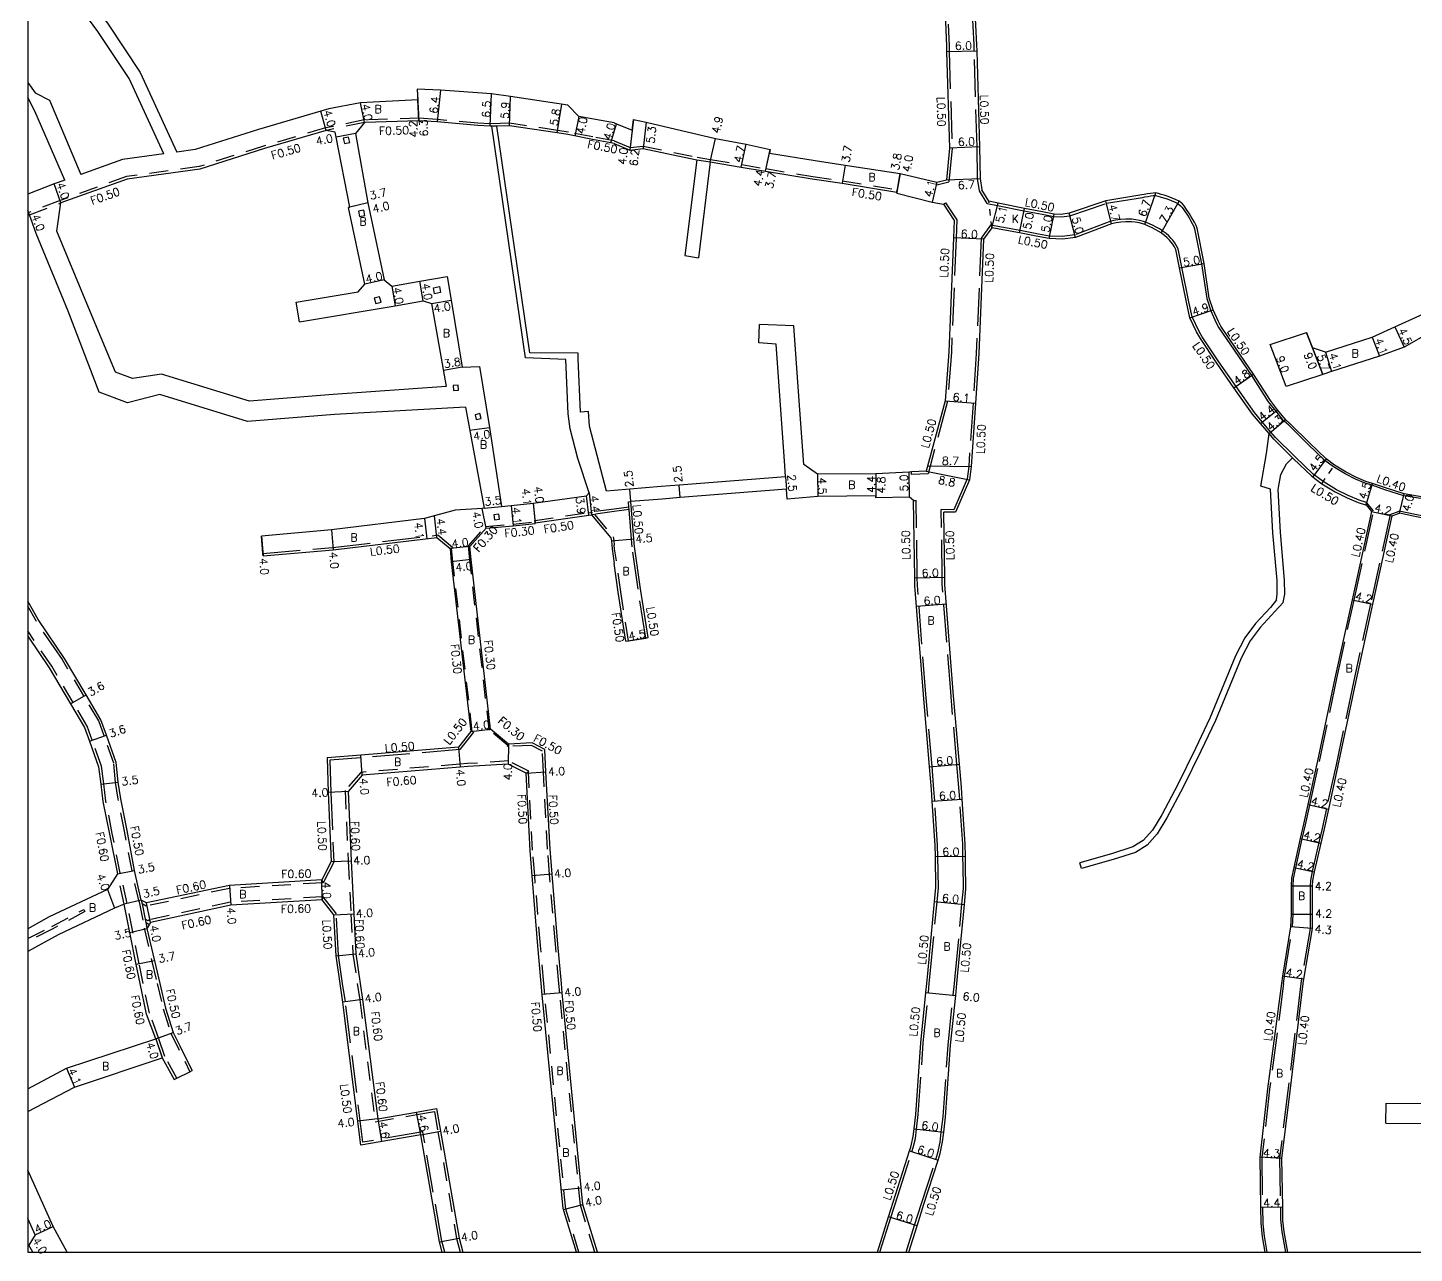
# Model space of a CAD drawing. Header units: metres. Extents: x -4000 to -3200, y -110400 to -109800.
# Drawn here: x -4000 to -3722.8, y -110400.2 to -110155.1 of the extents above; entities that cross this region are included whole.
import ezdxf

# ---------------------------------------------------------------- set-up
doc = ezdxf.new("R2010")
doc.units = ezdxf.units.M
doc.header["$LTSCALE"] = 2.5
for name, pattern in [('2232000', [2.5, 1.5, -1]), ('2233000', [4, 3, -1]), ('6301000', [1, 0.5, -0.5])]:
    doc.linetypes.add(name, pattern=pattern)
for name, color, linetype in [('2101000', 177, 'Continuous'), ('2101001', 1, 'Continuous'), ('2102000', 191, 'Continuous'), ('2102001', 191, 'Continuous'), ('2232000', 4, '2232000'), ('2233000', 62, '2233000'), ('2235000', 7, 'Continuous'), ('9201100', 215, 'Continuous'), ('9201500', 222, 'Continuous'), ('9202100', 82, 'Continuous'), ('9202200', 155, '6301000'), ('9203500', 155, 'Continuous'), ('999', 7, 'Continuous')]:
    doc.layers.add(name, color=color, linetype=linetype)
doc.styles.add('Dm_Anotation', font='txt.shx', dxfattribs={"bigfont": 'pscdm.shx'})

msp = doc.modelspace()

# ---------------------------------------------------------------- linework, layer by layer
at = {"layer": '2101000'}
for points in [[(-3830.76, -110056.69), (-3831.86, -110059.9), (-3822.45, -110091.32), (-3821.08, -110095.68), (-3820.02, -110099.35), (-3816.44, -110112.52), (-3814.67, -110118.51), (-3813.49, -110122.51), (-3813.22, -110124.92), (-3811.84, -110137.14), (-3811.01, -110144.06), (-3810.29, -110158.53), (-3810.26, -110159.73), (-3809.68, -110178.91), (-3809.57, -110185.23), (-3809.24, -110187.55)], [(-3825.79, -110101.01), (-3822.01, -110114.15), (-3820.23, -110120.16), (-3819.19, -110123.66), (-3818.98, -110125.57), (-3817.61, -110137.73), (-3816.89, -110144.47), (-3816.28, -110158.75), (-3816.26, -110159.88), (-3815.67, -110179.19), (-3816.26, -110185.54)], [(-3922.1, -110167.42), (-3922, -110169.52), (-3933.45, -110170.13), (-3939.8, -110171.33), (-3941.42, -110171.8), (-3953.84, -110175.43), (-3966.51, -110179.46), (-3970.22, -110179.97)], [(-3882.74, -110174.11), (-3889.82, -110172.84), (-3892.03, -110170.58), (-3903.45, -110168.88), (-3907.25, -110168.3), (-3917.47, -110167.59), (-3922.1, -110167.42)], [(-3907.22, -110174.79), (-3907.53, -110174.8), (-3910.02, -110174.69), (-3918.14, -110173.96), (-3921.81, -110173.71), (-3932.68, -110174.06), (-3934.43, -110176.24), (-3931.98, -110190.15), (-3928.73, -110205.53), (-3927.17, -110206.78), (-3921.59, -110205.8), (-3916.13, -110204.84), (-3915.34, -110209.63), (-3913.14, -110223), (-3909.66, -110222.89), (-3907.68, -110235.09), (-3905.28, -110250.85), (-3903.36, -110250.64), (-3898.97, -110250.18), (-3888.28, -110248.74), (-3887.76, -110248.15)], [(-3882.74, -110174.11), (-3882.3, -110174.3), (-3879.14, -110175.62), (-3878.89, -110173.44), (-3876.36, -110174.02), (-3862.48, -110177.23), (-3856.33, -110178.39), (-3851.55, -110179.48), (-3851.7, -110180.17), (-3842.54, -110181.67), (-3836.58, -110182.58), (-3825.59, -110184.24), (-3818.21, -110185.99), (-3816.26, -110185.54)], [(-3946.32, -110210.02), (-3933.94, -110207.92), (-3932.63, -110206.41), (-3935.88, -110191.05), (-3935.58, -110190.98), (-3938.36, -110177.02), (-3938.54, -110175.99), (-3940.3, -110175.64), (-3952.69, -110179.26), (-3965.62, -110183.38), (-3980.11, -110185.38), (-3993.35, -110190.12)], [(-3882.74, -110178.26), (-3883.42, -110178.14), (-3887.09, -110177.45), (-3891.99, -110176.49), (-3894.15, -110176.12), (-3903.7, -110174.72), (-3906.21, -110174.77)], [(-3882.74, -110178.26), (-3879.59, -110179.6), (-3876.96, -110179.29), (-3866.21, -110181.51)], [(-3972.81, -110180.33), (-3981.07, -110181.47), (-3989.39, -110184.45)], [(-3863.53, -110181.96), (-3857.32, -110182.99), (-3852.51, -110183.78), (-3843.13, -110185.32), (-3837.15, -110186.23), (-3826.22, -110187.99), (-3826.25, -110188.19), (-3819.16, -110189.98), (-3816.88, -110190.42)], [(-3992.59, -110185.6), (-3994.69, -110186.35), (-4000, -110188.4)], [(-3807.83, -110189.81), (-3809.24, -110187.55)], [(-3816.88, -110190.42), (-3814.74, -110193.68), (-3814.88, -110197.15), (-3815.82, -110219.94), (-3816.58, -110229.73), (-3820.35, -110243.82)], [(-3720.98, -110248.98), (-3724.75, -110248.34), (-3728.53, -110247.14), (-3731.09, -110246.25), (-3732.44, -110245.84), (-3734.32, -110245.06), (-3736.36, -110244.02), (-3738.72, -110242.59), (-3740.36, -110241.35), (-3743.74, -110238.15), (-3747.55, -110234.34), (-3748.52, -110233.5), (-3750.08, -110231.53), (-3751.54, -110229.65), (-3754.88, -110224.38), (-3758.38, -110219.32), (-3761.43, -110214.81), (-3761.94, -110213.87), (-3762.99, -110211.53), (-3763.74, -110209.17), (-3764.79, -110202.26), (-3766.2, -110195.22), (-3766.39, -110194.69), (-3766.72, -110194.02), (-3767.05, -110193.44), (-3767.37, -110192.9), (-3767.7, -110192.36), (-3768.28, -110191.47), (-3768.79, -110190.75), (-3769.13, -110190.36), (-3769.75, -110189.83), (-3770.35, -110189.53), (-3771.15, -110189.21), (-3772, -110188.88), (-3772.76, -110188.62), (-3773.4, -110188.45), (-3773.89, -110188.29), (-3774.43, -110188.16), (-3775, -110188.19), (-3775.51, -110188.24), (-3776.13, -110188.34), (-3776.74, -110188.45), (-3777.22, -110188.56), (-3784.42, -110189.75), (-3791.76, -110192.21), (-3793.36, -110192.46), (-3794.75, -110192.38), (-3797.07, -110191.94), (-3800.72, -110191.25), (-3805.99, -110190.18), (-3807.83, -110189.81)], [(-3740.54, -110219.98), (-3731.19, -110217.01), (-3726.66, -110214.94), (-3721.63, -110212.64), (-3716.74, -110210.38), (-3716.98, -110209.62), (-3715.09, -110208.99), (-3700.79, -110204.24), (-3698.26, -110203.47), (-3687.42, -110200.21), (-3679.69, -110197.82), (-3679.28, -110197.68), (-3665.25, -110193.2), (-3660.43, -110189.78)], [(-4000, -110192.69), (-3999.64, -110192.55)], [(-3807.25, -110195.13), (-3808.89, -110197.4)], [(-3751.79, -110236.29), (-3753.54, -110234.24), (-3755.1, -110232.41), (-3758.81, -110227.13), (-3762.25, -110222.22), (-3765.52, -110217.27), (-3766.29, -110215.96), (-3767.63, -110213.12), (-3768.32, -110210.02), (-3769.72, -110203.12), (-3770.45, -110199.48), (-3770.72, -110198.94), (-3771.04, -110198.43), (-3771.41, -110197.95), (-3771.71, -110197.59), (-3772.18, -110197.11), (-3772.7, -110196.68), (-3773.23, -110196.27), (-3773.38, -110196.16), (-3773.97, -110195.78), (-3774.47, -110195.5), (-3775.18, -110195.13), (-3775.91, -110194.79), (-3776.65, -110194.48), (-3777.06, -110194.35), (-3777.79, -110194.14), (-3778.54, -110194), (-3779.29, -110193.91), (-3779.44, -110193.91), (-3780.43, -110193.91), (-3781.42, -110193.98), (-3782.4, -110194.12), (-3783.31, -110194.31), (-3790.52, -110197.05), (-3793.12, -110197.39), (-3795.76, -110197.27), (-3798.01, -110196.86), (-3801.67, -110196.16), (-3807.25, -110195.13)], [(-3808.89, -110197.4), (-3809.83, -110220.28), (-3810.49, -110230.2), (-3811.35, -110242.85), (-3811.72, -110245.54)], [(-3945.65, -110213.96), (-3926.5, -110210.72), (-3920.9, -110209.74), (-3919.29, -110210.29), (-3916.31, -110226.85)], [(-3715.54, -110214.2), (-3719.97, -110216.27), (-3724.75, -110219.01), (-3729.7, -110220.83), (-3739.3, -110223.89), (-3741.06, -110224.44), (-3748.37, -110226.85)], [(-3751.59, -110218.44), (-3744.3, -110216.05)], [(-3743.11, -110219.13), (-3744.3, -110216.05)], [(-3740.54, -110219.98), (-3743.11, -110219.13)], [(-3912.5, -110231.03), (-3908.76, -110251.22), (-3909.12, -110251.26), (-3914.52, -110251.61), (-3920.65, -110253.26), (-3939.29, -110255.56), (-3953.28, -110256.78)], [(-3747.14, -110241.12), (-3746.88, -110241.37), (-3743.27, -110244.79), (-3741.25, -110246.32), (-3738.55, -110247.96), (-3736.2, -110249.15), (-3733.96, -110250.08), (-3732.49, -110250.52), (-3732.41, -110250.55), (-3731.34, -110251.87)], [(-3848.48, -110244.92), (-3869.74, -110246.6), (-3873.36, -110246.89), (-3879.6, -110247.39), (-3882.74, -110247.64)], [(-3820.35, -110243.82), (-3823.32, -110243.97), (-3823.74, -110244), (-3830.39, -110244.33), (-3842.06, -110244.39)], [(-3811.72, -110245.54), (-3814.52, -110252.03), (-3816.83, -110251.99)], [(-3882.74, -110247.64), (-3884.26, -110247.81)], [(-3848.28, -110247.41), (-3869.55, -110249.09), (-3873.16, -110249.38), (-3879.4, -110249.88)], [(-3842.05, -110248.89), (-3848.12, -110249.42), (-3848.28, -110247.41)], [(-3823.72, -110249), (-3830.42, -110249.13), (-3830.41, -110248.73), (-3842.05, -110248.89)], [(-3875.93, -110277.1), (-3877.47, -110267.34), (-3878.68, -110258.87), (-3878.8, -110257.36), (-3879.4, -110249.88)], [(-3822.87, -110249.69), (-3823.72, -110249)], [(-3822.62, -110266.77), (-3822.65, -110265.12), (-3822.87, -110249.69)], [(-3907.44, -110295.43), (-3911.33, -110261.48), (-3911.58, -110258.85), (-3908.33, -110255.18), (-3902.95, -110254.72), (-3898.56, -110254.25), (-3898.57, -110254.15), (-3887.84, -110252.61), (-3887.26, -110252.52), (-3883.43, -110257.14), (-3883.28, -110257.73), (-3883.15, -110259.37), (-3882.74, -110262.24)], [(-3816.63, -110266.49), (-3816.65, -110265.03), (-3816.83, -110251.99)], [(-3731.34, -110251.87), (-3735.2, -110269.52), (-3738.63, -110285.19), (-3742.12, -110301.77), (-3744.04, -110310.5), (-3744.91, -110314.43), (-3745.55, -110317.26), (-3746.85, -110323.05), (-3747.34, -110325.22), (-3747.35, -110326.75), (-3747.39, -110332.39), (-3747.5, -110334.93), (-3749.09, -110344.83), (-3749.28, -110346.27)], [(-3727.23, -110252.77), (-3731.1, -110270.42), (-3734.52, -110286.07), (-3738.02, -110302.66), (-3739.94, -110311.4), (-3740.81, -110315.35), (-3741.45, -110318.19), (-3742.76, -110323.98), (-3743.14, -110325.71), (-3743.15, -110326.78), (-3743.19, -110332.42), (-3743.21, -110335.3), (-3744.93, -110345.43), (-3745.03, -110346.27)], [(-3727.23, -110252.77), (-3725.73, -110252.22)], [(-3666.91, -110290.79), (-3667.64, -110288.08), (-3668.73, -110287.4), (-3678.9, -110281.3), (-3685.23, -110277.27), (-3690.46, -110273.87), (-3692.61, -110272.08), (-3694.37, -110270.19), (-3695.57, -110268.66), (-3700.91, -110261.17), (-3702.2, -110259.86), (-3703.22, -110258.95), (-3705.36, -110257.31), (-3707.47, -110256.31), (-3709.02, -110255.77), (-3712.04, -110255.04), (-3716.94, -110253.99), (-3722.65, -110252.88), (-3725.73, -110252.22)], [(-3952.93, -110260.77), (-3938.94, -110259.55), (-3918.17, -110257.1), (-3915.56, -110259.28), (-3915.31, -110261.92), (-3911.41, -110295.89)], [(-3880.38, -110277.8), (-3881.92, -110268), (-3882.74, -110262.24)], [(-3820.24, -110346.26), (-3820.04, -110344.29), (-3818.67, -110329.88), (-3818.41, -110327.1), (-3818.52, -110320.91), (-3818.56, -110318.67), (-3819.14, -110309.8), (-3819.29, -110307.48), (-3819.69, -110302.92), (-3820.92, -110288.46), (-3822.62, -110266.77)], [(-3814.21, -110346.26), (-3814.07, -110344.88), (-3812.7, -110330.45), (-3812.4, -110327.33), (-3812.41, -110326.81), (-3812.48, -110322.98), (-3812.52, -110320.8), (-3812.57, -110318.42), (-3813.16, -110309.41), (-3813.31, -110307.03), (-3813.71, -110302.4), (-3814.95, -110287.91), (-3816.63, -110266.49)], [(-3997.9, -110273.49), (-4000, -110269.8)], [(-3941.18, -110325.55), (-3959.67, -110326.65), (-3976.23, -110330.17), (-3977.3, -110329.63), (-3978.64, -110323.66), (-3980.14, -110315.7), (-3981.39, -110309.32), (-3981.92, -110305.99), (-3982.32, -110302.08), (-3984.27, -110296.58), (-3985.36, -110293.52), (-3988.33, -110288.52), (-3992.62, -110281.29), (-3994.31, -110278.81), (-3997.9, -110273.49)], [(-4000, -110276.79), (-3995.69, -110283.16), (-3991.43, -110290.35), (-3988.64, -110295.06), (-3987.67, -110297.79), (-3985.84, -110302.92), (-3985.39, -110306.43), (-3984.95, -110309.89), (-3983.68, -110316.4), (-3982.08, -110324.32), (-3984.04, -110327.48), (-3995.73, -110332.97), (-4000, -110335.32)], [(-3911.41, -110295.89), (-3913.89, -110299.03), (-3933.41, -110300.64), (-3940.1, -110301.12), (-3939.91, -110308.07), (-3939.33, -110321.89), (-3941.18, -110325.55)], [(-3893.3, -110346.26), (-3894, -110338.4), (-3895.14, -110324.41), (-3895.56, -110319.38), (-3896.38, -110303.96), (-3896.62, -110299.51), (-3899.14, -110298.16), (-3903.9, -110298.38), (-3907.44, -110295.43)], [(-3897.32, -110346.26), (-3897.99, -110338.72), (-3899.13, -110324.74), (-3899.55, -110319.66), (-3900.37, -110304.19), (-3903.94, -110302.38), (-3911.99, -110302.9), (-3913.56, -110303.02), (-3933.12, -110304.63), (-3935.91, -110307.9), (-3935.33, -110321.72), (-3934.78, -110332.33), (-3934.37, -110340.35), (-3933.5, -110346.26)], [(-3977.52, -110346.26), (-3978.3, -110342.47), (-3979.57, -110336.06), (-3980.71, -110330.42), (-3982.62, -110331.22), (-3993.91, -110336.53), (-4000, -110339.88)], [(-3941.1, -110329.54), (-3959.39, -110330.64), (-3975.42, -110334.09), (-3975.69, -110334.52), (-3976.16, -110335.28), (-3974.67, -110341.75), (-3973.6, -110346.26)], [(-3937.54, -110346.26), (-3938.35, -110340.74), (-3938.78, -110332.55), (-3941.1, -110329.54)], [(-4000, -110367.34), (-3992.26, -110363.23), (-3974.41, -110357.36), (-3976.26, -110352.39), (-3977.52, -110346.26)], [(-3973.6, -110346.26), (-3972.42, -110351.23), (-3970.94, -110356.06), (-3969.6, -110358.74), (-3967.56, -110362.82), (-3967.12, -110363.7)], [(-3933.4, -110378.6), (-3936.37, -110354.9), (-3936.65, -110352.69), (-3936.98, -110350.03), (-3937.54, -110346.26)], [(-3933.5, -110346.26), (-3933.03, -110349.45), (-3930.03, -110373.35)], [(-3892.93, -110391.28), (-3897.11, -110348.55), (-3897.32, -110346.26)], [(-3888.99, -110390.52), (-3893.13, -110348.16), (-3893.3, -110346.26)], [(-3830.12, -110400), (-3827.9, -110392.95), (-3826.52, -110388.58), (-3823.68, -110379.78), (-3823.43, -110379), (-3822.97, -110376.86), (-3822.79, -110375.35), (-3822.45, -110372.46), (-3821.44, -110358.13), (-3820.42, -110348.06), (-3820.24, -110346.26)], [(-3823.84, -110400), (-3822.18, -110394.75), (-3820.8, -110390.41), (-3817.97, -110381.62), (-3817.54, -110380.29), (-3817.06, -110377.96), (-3816.83, -110376.05), (-3816.48, -110373.02), (-3815.46, -110358.64), (-3814.45, -110348.67), (-3814.21, -110346.26)], [(-3749.28, -110346.27), (-3752.11, -110367.38), (-3753.61, -110381.03), (-3753.54, -110391.11), (-3753.47, -110394.13), (-3753.17, -110396.97), (-3752.65, -110400)], [(-3745.03, -110346.27), (-3747.62, -110367.79), (-3749.31, -110381.26), (-3749.14, -110391.03), (-3749.09, -110393.7), (-3748.84, -110395.96), (-3748.1, -110400)], [(-4000, -110371.89), (-3990.66, -110367), (-3973.14, -110361.15), (-3970.7, -110365.48)], [(-3930.03, -110373.35), (-3922.28, -110372.02), (-3918.3, -110371.29), (-3917.47, -110375.85), (-3913.76, -110397.2), (-3912.99, -110400)], [(-3917.13, -110400), (-3917.7, -110397.93), (-3921.42, -110376.53), (-3933.4, -110378.6)], [(-3992.13, -110400), (-3994.9, -110394.9), (-4000, -110383.59)], [(-3890.28, -110400), (-3892.93, -110391.28)], [(-3886.1, -110400), (-3888.99, -110390.52)], [(-3998.54, -110396.55), (-4000, -110393.31)], [(-3998.54, -110396.55), (-3999.77, -110398.61), (-4000, -110398.75)]]:
    msp.add_lwpolyline(points, dxfattribs=at)
at = {"layer": '2101001'}
for points in [[(-3945.65, -110213.96), (-3946.32, -110210.02)], [(-3748.37, -110226.85), (-3751.59, -110218.44)], [(-3952.93, -110260.77), (-3952.98, -110260.27), (-3953.28, -110256.78)], [(-3880.38, -110277.8), (-3879.89, -110277.72), (-3876.43, -110277.18), (-3875.93, -110277.1)], [(-3970.7, -110365.48), (-3970.16, -110365.22), (-3967.57, -110363.92), (-3967.12, -110363.7)]]:
    msp.add_lwpolyline(points, dxfattribs=at)
at = {"layer": '2102000'}
for points in [[(-3990.04, -110146.11), (-3983.93, -110154.41), (-3977.5, -110164.05), (-3970.22, -110179.97)], [(-3972.81, -110180.33), (-3979.69, -110165.27), (-3985.97, -110155.84), (-3992.14, -110147.47)], [(-4000, -110166.03), (-3998.49, -110168.16), (-3995.67, -110169.57), (-3989.39, -110184.45)], [(-3992.59, -110185.6), (-3998.56, -110171.82), (-4000, -110169.07)], [(-3887.76, -110248.15), (-3889.98, -110241.26), (-3891.53, -110235.33), (-3891.96, -110232.31), (-3892.39, -110221.44), (-3900.47, -110221.11), (-3907.22, -110174.79)], [(-3884.26, -110247.81), (-3886.11, -110240.7), (-3887.66, -110234.77), (-3887.88, -110231.88), (-3889.49, -110232.03), (-3889.92, -110221.36), (-3889.92, -110220.18), (-3899.6, -110220.15), (-3906.21, -110174.77)], [(-3866.21, -110181.51), (-3868.58, -110200.68)], [(-3863.53, -110181.96), (-3865.89, -110201.11)], [(-3916.31, -110226.85), (-3938.93, -110228.49), (-3955.65, -110229.81), (-3973.27, -110224.39), (-3979.04, -110225.27), (-3982.45, -110223.99), (-3988.18, -110210.28), (-3994.19, -110195.77), (-3993.35, -110190.12)], [(-3912.5, -110231.03), (-3938.68, -110232.48), (-3956.09, -110233.86), (-3973.57, -110228.48), (-3980.07, -110230.11), (-3985.69, -110228.03), (-3991.89, -110211.77), (-3998.3, -110196.28), (-3999.64, -110192.55)], [(-3846.82, -110214.73), (-3853.7, -110214.46)], [(-3844.84, -110242.48), (-3845.82, -110228.81), (-3846.82, -110214.73)], [(-3850.38, -110218.43), (-3853.81, -110218.11)], [(-3848.48, -110244.92), (-3848.64, -110242.75), (-3850.38, -110218.43)], [(-3750.34, -110269.56), (-3750.16, -110268.31), (-3750.19, -110265.7), (-3751.03, -110256.15), (-3751.51, -110247.39), (-3753.41, -110246.82), (-3752.3, -110240.26), (-3751.79, -110236.29)], [(-3842.06, -110244.39), (-3844.84, -110242.48)], [(-3748.98, -110270.1), (-3748.66, -110268.41), (-3748.69, -110265.62), (-3749.54, -110256.04), (-3750, -110247.49), (-3749.42, -110244.45), (-3748.33, -110242.34), (-3747.14, -110241.12)], [(-3750.34, -110269.56), (-3751.54, -110271.09), (-3754.49, -110274.29), (-3756.62, -110277.11), (-3758.48, -110280.74), (-3760.84, -110286.43), (-3763.61, -110293.2), (-3766.5, -110299.26), (-3770.07, -110306.48), (-3773.27, -110312.57), (-3775.11, -110315.61), (-3776.96, -110317.68), (-3779.01, -110318.96), (-3783.29, -110320.34), (-3789.64, -110322.14)], [(-3748.98, -110270.1), (-3750.63, -110271.87), (-3753.57, -110275.06), (-3755.6, -110277.75), (-3757.39, -110281.24), (-3759.73, -110286.88), (-3762.51, -110293.68), (-3765.42, -110299.79), (-3769, -110307.03), (-3772.22, -110313.15), (-3774.14, -110316.32), (-3776.18, -110318.6), (-3778.5, -110320.06), (-3782.96, -110321.49), (-3789.32, -110323.3)], [(-3728.41, -110370.21), (-3709.7, -110370.37), (-3697.94, -110369.54), (-3687.16, -110367.99), (-3672.43, -110365.5), (-3670.59, -110362.81)], [(-3728.45, -110374.21), (-3709.58, -110374.37), (-3697.52, -110373.52), (-3686.6, -110371.95), (-3671.72, -110369.62), (-3669.78, -110370.63)]]:
    msp.add_lwpolyline(points, dxfattribs=at)
at = {"layer": '2102001'}
for points in [[(-3868.58, -110200.68), (-3865.89, -110201.11)], [(-3853.81, -110218.11), (-3853.7, -110214.46)], [(-3789.32, -110323.3), (-3789.64, -110322.14)], [(-3728.45, -110374.21), (-3728.41, -110370.21)]]:
    msp.add_lwpolyline(points, dxfattribs=at)
at = {"layer": '2232000'}
for points in [[(-3882.74, -110177.75), (-3886.99, -110176.96), (-3891.9, -110176), (-3894.08, -110175.63), (-3903.67, -110174.22), (-3907.52, -110174.3), (-3909.99, -110174.19), (-3918.11, -110173.46), (-3921.8, -110173.21), (-3932.74, -110173.56), (-3940.44, -110175.16)], [(-3940.44, -110175.16), (-3952.83, -110178.78), (-3965.73, -110182.89), (-3980.23, -110184.89), (-3993.52, -110189.65)], [(-3932.68, -110174.06), (-3940.3, -110175.64)], [(-3906.21, -110174.77), (-3907.22, -110174.79)], [(-3882.74, -110177.75), (-3879.55, -110179.09), (-3876.94, -110178.78), (-3866.12, -110181.01), (-3863.45, -110181.47), (-3857.24, -110182.49), (-3852.43, -110183.29), (-3843.05, -110184.83), (-3837.08, -110185.74), (-3826.13, -110187.5)], [(-3866.21, -110181.51), (-3863.53, -110181.96)], [(-3826.22, -110187.99), (-3826.13, -110187.5)], [(-3993.52, -110189.65), (-3999.83, -110192.09)], [(-3999.64, -110192.55), (-3993.35, -110190.12)], [(-4000, -110192.16), (-3999.83, -110192.09)], [(-3879.77, -110251.49), (-3882.74, -110251.89), (-3886.68, -110252.44), (-3887.26, -110252.52)], [(-3879.81, -110250.99), (-3882.74, -110251.39), (-3887.05, -110251.98)], [(-3907.74, -110295.47), (-3911.63, -110261.52), (-3911.89, -110258.74), (-3908.47, -110254.89), (-3902.97, -110254.42), (-3898.59, -110253.96)], [(-3898.63, -110253.66), (-3887.91, -110252.12), (-3887.05, -110251.98)], [(-3898.57, -110254.15), (-3898.63, -110253.66)], [(-3886.68, -110252.44), (-3882.95, -110256.94), (-3882.79, -110257.64), (-3882.74, -110258.63)], [(-3915.26, -110259.25), (-3915.56, -110259.28)], [(-3911.12, -110295.85), (-3915.01, -110261.88), (-3915.26, -110259.25)], [(-3879.89, -110277.72), (-3881.42, -110267.93), (-3882.65, -110259.31), (-3882.74, -110258.63)], [(-3998.32, -110273.75), (-4000, -110270.81)], [(-3977.73, -110329.96), (-3979.13, -110323.76), (-3980.64, -110315.8), (-3981.89, -110309.4), (-3982.42, -110306.05), (-3982.81, -110302.19), (-3984.74, -110296.75), (-3985.81, -110293.74), (-3988.76, -110288.77), (-3993.05, -110281.54), (-3993.08, -110281.5), (-3994.73, -110279.09), (-3998.32, -110273.75)], [(-3976.91, -110346.26), (-3977.71, -110342.35), (-3978.98, -110335.95), (-3980.12, -110330.28), (-3981.49, -110324.21), (-3983.09, -110316.28), (-3984.36, -110309.8), (-3984.8, -110306.35), (-3985.25, -110302.78), (-3987.1, -110297.59), (-3988.09, -110294.81), (-3990.91, -110290.05), (-3995.18, -110282.84), (-4000, -110275.72)], [(-3880.38, -110277.8), (-3879.89, -110277.72)], [(-3911.12, -110295.85), (-3911.41, -110295.89)], [(-3904.01, -110298.68), (-3907.72, -110295.59), (-3907.74, -110295.47)], [(-3904.08, -110298.88), (-3904.01, -110298.68), (-3903.9, -110298.38)], [(-3893.8, -110346.26), (-3894.5, -110338.44), (-3895.64, -110324.45), (-3896.05, -110319.41), (-3896.88, -110303.99), (-3897.1, -110299.82), (-3899.24, -110298.67), (-3904.08, -110298.88)], [(-3899.79, -110303.81), (-3903.81, -110301.77), (-3912.04, -110302.31), (-3913.61, -110302.42), (-3933.41, -110304.05), (-3936.52, -110307.69), (-3935.93, -110321.75), (-3935.38, -110332.36), (-3934.97, -110340.41), (-3934.1, -110346.26)], [(-3900.37, -110304.19), (-3899.89, -110303.87), (-3899.79, -110303.81)], [(-3896.81, -110346.26), (-3897.49, -110338.68), (-3898.63, -110324.7), (-3899.05, -110319.63), (-3899.89, -110303.87)], [(-3980.71, -110330.42), (-3982.08, -110324.32)], [(-3941.16, -110326.15), (-3959.63, -110327.25), (-3976.31, -110330.8), (-3977.15, -110330.38)], [(-3941.18, -110325.55), (-3940.92, -110326.14)], [(-3940.92, -110326.14), (-3941.16, -110326.15)], [(-3941.11, -110328.95), (-3959.47, -110330.04), (-3975.8, -110333.56), (-3975.94, -110333.78)], [(-3941.1, -110329.54), (-3940.94, -110328.94), (-3941.11, -110328.95)], [(-4000, -110337.31), (-3995.21, -110334.89), (-3988.79, -110331.46), (-3988.56, -110331.9), (-3994.98, -110335.33), (-4000, -110337.87)], [(-3977.73, -110329.96), (-3976.69, -110335.2)], [(-3977.3, -110329.63), (-3977.15, -110330.38), (-3976.53, -110333.43), (-3976.4, -110334.09), (-3976.33, -110334.42), (-3976.16, -110335.28)], [(-3975.94, -110333.78), (-3976.53, -110333.43)], [(-3975.69, -110334.52), (-3976.4, -110334.09)], [(-3976.69, -110335.2), (-3975.16, -110341.86), (-3974.11, -110346.26)], [(-3973.84, -110357.15), (-3975.68, -110352.22), (-3976.91, -110346.26)], [(-3974.11, -110346.26), (-3972.9, -110351.36), (-3971.41, -110356.25), (-3967.57, -110363.92), (-3967.12, -110363.7)], [(-3934.1, -110346.26), (-3933.62, -110349.53), (-3930.56, -110373.95)], [(-3892.42, -110391.4), (-3896.62, -110348.5), (-3896.81, -110346.26)], [(-3889.48, -110390.64), (-3893.63, -110348.21), (-3893.8, -110346.26)], [(-3974.41, -110357.36), (-3973.14, -110361.15)], [(-3970.7, -110365.48), (-3970.16, -110365.22), (-3972.59, -110360.91), (-3973.84, -110357.15)], [(-3930.56, -110373.95), (-3922.19, -110372.51), (-3918.7, -110371.87), (-3917.97, -110375.93), (-3914.25, -110397.31), (-3913.51, -110400)], [(-3889.78, -110400), (-3892.42, -110391.4)], [(-3886.62, -110400), (-3889.48, -110390.64)]]:
    msp.add_lwpolyline(points, dxfattribs=at)
at = {"layer": '2233000'}
for points in [[(-3809.72, -110187.73), (-3810.07, -110185.27), (-3810.18, -110178.94), (-3810.76, -110159.74), (-3810.79, -110158.55), (-3811.51, -110144.1), (-3812.34, -110137.2), (-3813.71, -110124.98), (-3813.98, -110122.61), (-3815.15, -110118.66), (-3816.92, -110112.66), (-3820.5, -110099.49), (-3821.56, -110095.83), (-3822.92, -110091.47), (-3832.35, -110060.04), (-3831.86, -110059.9)], [(-3837.65, -110061.51), (-3837.16, -110061.38), (-3827.69, -110092.97), (-3826.35, -110097.27), (-3825.31, -110100.87), (-3821.53, -110114.01), (-3819.75, -110120.02), (-3818.7, -110123.57), (-3818.48, -110125.51), (-3817.11, -110137.68), (-3816.39, -110144.43), (-3815.79, -110158.74), (-3815.76, -110159.86), (-3815.17, -110179.2), (-3815.8, -110185.94)], [(-3818.32, -110186.48), (-3818.21, -110186.51), (-3815.8, -110185.94)], [(-3818.32, -110186.48), (-3818.21, -110185.99)], [(-3808.14, -110190.26), (-3809.72, -110187.73)], [(-3816.46, -110190.15), (-3814.23, -110193.54), (-3814.38, -110197.17), (-3815.32, -110219.97), (-3816.08, -110229.82), (-3819.96, -110244.31)], [(-3816.88, -110190.42), (-3816.46, -110190.15)], [(-3808.14, -110190.26), (-3806.09, -110190.67), (-3800.82, -110191.74), (-3797.17, -110192.43), (-3794.81, -110192.88), (-3793.34, -110192.96), (-3791.66, -110192.7), (-3784.3, -110190.23), (-3777.1, -110189.04), (-3776.64, -110188.94), (-3776.05, -110188.84), (-3775.45, -110188.74), (-3774.96, -110188.69), (-3774.48, -110188.67), (-3774.02, -110188.77), (-3773.55, -110188.93), (-3772.9, -110189.1), (-3772.17, -110189.35), (-3771.34, -110189.68), (-3770.56, -110189.99), (-3770.03, -110190.25), (-3769.49, -110190.71), (-3769.19, -110191.06), (-3768.69, -110191.75), (-3768.13, -110192.63), (-3767.8, -110193.16), (-3767.48, -110193.69), (-3767.16, -110194.25), (-3766.85, -110194.88), (-3766.68, -110195.36), (-3765.28, -110202.34), (-3764.23, -110209.28), (-3763.46, -110211.71), (-3762.36, -110214.15), (-3761.81, -110215.13), (-3758.79, -110219.6), (-3755.29, -110224.65), (-3751.95, -110229.94), (-3750.47, -110231.83), (-3748.9, -110233.83), (-3748.83, -110233.76), (-3748.52, -110233.5)], [(-3807.47, -110194.58), (-3809.38, -110197.22)], [(-3746.78, -110240.76), (-3750.49, -110237.05), (-3751.41, -110235.97), (-3753.16, -110233.92), (-3754.71, -110232.1), (-3758.4, -110226.85), (-3761.84, -110221.94), (-3765.15, -110216.93), (-3765.78, -110215.85), (-3767.15, -110212.96), (-3767.83, -110209.92), (-3769.23, -110203.02), (-3769.98, -110199.32), (-3770.28, -110198.7), (-3770.63, -110198.15), (-3771.02, -110197.63), (-3771.34, -110197.25), (-3771.84, -110196.74), (-3772.38, -110196.29), (-3772.94, -110195.87), (-3773.1, -110195.75), (-3773.71, -110195.35), (-3774.23, -110195.06), (-3774.96, -110194.69), (-3775.71, -110194.33), (-3776.48, -110194.02), (-3776.92, -110193.87), (-3777.68, -110193.66), (-3778.46, -110193.5), (-3779.25, -110193.42), (-3779.43, -110193.41), (-3780.45, -110193.41), (-3781.47, -110193.48), (-3782.49, -110193.63), (-3783.45, -110193.83), (-3790.64, -110196.56), (-3793.14, -110196.89), (-3795.71, -110196.78), (-3797.92, -110196.37), (-3801.58, -110195.67), (-3807.47, -110194.58)], [(-3809.38, -110197.22), (-3810.33, -110220.25), (-3810.99, -110230.18), (-3811.85, -110242.84), (-3812.18, -110245.35)], [(-3721.05, -110249.37), (-3724.84, -110248.73), (-3728.66, -110247.52), (-3731.21, -110246.63), (-3732.57, -110246.21), (-3734.49, -110245.42), (-3736.56, -110244.37), (-3738.94, -110242.92), (-3740.62, -110241.66), (-3744.02, -110238.43), (-3747.82, -110234.63), (-3748.81, -110233.78), (-3748.83, -110233.76)], [(-3747.85, -110240.41), (-3750.86, -110237.39), (-3751.79, -110236.29)], [(-3747.14, -110241.12), (-3747.85, -110240.41)], [(-3732.41, -110250.55), (-3732.29, -110250.07), (-3732.34, -110250.05), (-3733.79, -110249.6), (-3735.99, -110248.7), (-3738.31, -110247.52), (-3740.97, -110245.9), (-3742.95, -110244.41), (-3746.53, -110241.01), (-3746.78, -110240.76)], [(-3823.3, -110244.47), (-3823.32, -110243.97)], [(-3819.96, -110244.31), (-3823.3, -110244.47)], [(-3812.18, -110245.35), (-3814.84, -110251.53), (-3817.34, -110251.48)], [(-3879.9, -110249.92), (-3879.4, -110249.88)], [(-3876.43, -110277.18), (-3877.96, -110267.41), (-3879.17, -110258.92), (-3879.29, -110257.4), (-3879.77, -110251.49), (-3879.81, -110250.99), (-3879.9, -110249.92)], [(-3822.87, -110249.69), (-3822.37, -110249.68)], [(-3822.12, -110266.58), (-3822.15, -110265.11), (-3822.37, -110249.68)], [(-3817.13, -110266.5), (-3817.15, -110265.04), (-3817.34, -110251.48)], [(-3748.88, -110346.27), (-3748.69, -110344.89), (-3747.1, -110334.98), (-3746.99, -110332.4), (-3746.95, -110326.75), (-3746.94, -110325.27), (-3746.46, -110323.14), (-3745.16, -110317.35), (-3744.52, -110314.52), (-3743.65, -110310.58), (-3741.73, -110301.86), (-3738.24, -110285.27), (-3734.81, -110269.6), (-3730.9, -110251.77), (-3732.29, -110250.07)], [(-3727.58, -110252.47), (-3731.49, -110270.33), (-3734.91, -110285.98), (-3738.41, -110302.57), (-3740.33, -110311.31), (-3741.2, -110315.26), (-3741.84, -110318.1), (-3743.15, -110323.89), (-3743.54, -110325.66), (-3743.55, -110326.78), (-3743.59, -110332.42), (-3743.61, -110335.26), (-3745.33, -110345.37), (-3745.44, -110346.27)], [(-3727.58, -110252.47), (-3725.76, -110251.8)], [(-3668.53, -110287.06), (-3678.69, -110280.96), (-3685.01, -110276.94), (-3690.22, -110273.55), (-3692.34, -110271.78), (-3693.89, -110270.16), (-3695.25, -110268.42), (-3700.6, -110260.92), (-3701.91, -110259.58), (-3702.9, -110258.69), (-3705.15, -110256.96), (-3707.32, -110255.94), (-3708.91, -110255.38), (-3711.96, -110254.64), (-3716.86, -110253.6), (-3722.57, -110252.49), (-3725.76, -110251.8)], [(-3952.93, -110260.77), (-3952.98, -110260.27), (-3938.99, -110259.05), (-3918.26, -110256.61), (-3918.03, -110256.56), (-3915.08, -110259.02), (-3915.26, -110259.25)], [(-3819.73, -110346.26), (-3819.54, -110344.34), (-3818.17, -110329.93), (-3817.91, -110327.12), (-3818.02, -110320.9), (-3818.06, -110318.65), (-3818.64, -110309.77), (-3818.8, -110307.45), (-3819.19, -110302.87), (-3820.43, -110288.41), (-3822.12, -110266.58)], [(-3814.71, -110346.26), (-3814.56, -110344.83), (-3813.2, -110330.4), (-3812.9, -110327.31), (-3812.91, -110326.82), (-3812.98, -110322.98), (-3813.02, -110320.81), (-3813.06, -110318.44), (-3813.65, -110309.44), (-3813.81, -110307.07), (-3814.21, -110302.45), (-3815.45, -110287.96), (-3817.13, -110266.5)], [(-3876.43, -110277.18), (-3875.93, -110277.1)], [(-3910.89, -110296.04), (-3911.12, -110295.85)], [(-3910.89, -110296.04), (-3913.63, -110299.51), (-3933.37, -110301.14), (-3939.58, -110301.58), (-3939.41, -110308.05), (-3938.82, -110322), (-3940.92, -110326.14)], [(-3937.03, -110346.26), (-3937.86, -110340.69), (-3938.29, -110332.37), (-3940.94, -110328.94)], [(-3932.97, -110378.02), (-3936.49, -110349.97), (-3937.03, -110346.26)], [(-3829.59, -110400), (-3827.43, -110393.1), (-3826.04, -110388.73), (-3823.2, -110379.93), (-3822.94, -110379.12), (-3822.52, -110377.3), (-3822.3, -110375.4), (-3821.96, -110372.51), (-3820.94, -110358.17), (-3819.92, -110348.11), (-3819.73, -110346.26)], [(-3824.37, -110400), (-3822.66, -110394.6), (-3821.28, -110390.26), (-3818.44, -110381.47), (-3818.02, -110380.14), (-3817.57, -110378.03), (-3817.33, -110375.99), (-3816.98, -110372.97), (-3815.96, -110358.6), (-3814.95, -110348.62), (-3814.71, -110346.26)], [(-3748.88, -110346.27), (-3751.71, -110367.43), (-3753.21, -110381.05), (-3753.14, -110391.1), (-3753.07, -110394.33), (-3752.79, -110396.82), (-3752.25, -110400)], [(-3745.44, -110346.27), (-3748.02, -110367.74), (-3749.71, -110381.23), (-3749.54, -110391.04), (-3749.5, -110393.52), (-3749.25, -110395.97), (-3748.51, -110400)], [(-3916.61, -110400), (-3917.2, -110397.84), (-3920.92, -110376.45), (-3921, -110375.95), (-3932.97, -110378.02)]]:
    msp.add_lwpolyline(points, dxfattribs=at)
at = {"layer": '2235000'}
for points in [[(-3936.68, -110178.27), (-3935.61, -110178.05), (-3935.83, -110176.98), (-3936.9, -110177.2)], [(-3933.66, -110192.87), (-3932.58, -110192.65), (-3932.8, -110191.57), (-3933.88, -110191.79)], [(-3918.87, -110207.12), (-3917.7, -110206.89), (-3917.47, -110208.07), (-3918.65, -110208.3)], [(-3930.4, -110210.28), (-3929.34, -110209.97), (-3929.65, -110208.91), (-3930.7, -110209.22)], [(-3914.87, -110227.64), (-3913.87, -110227.58), (-3913.93, -110226.58), (-3914.92, -110226.64)], [(-3910.34, -110233.49), (-3909.36, -110233.27), (-3909.58, -110232.3), (-3910.55, -110232.51)], [(-3906.66, -110253.56), (-3905.67, -110253.41), (-3905.83, -110252.42), (-3906.82, -110252.57)]]:
    msp.add_lwpolyline(points, close=True, dxfattribs=at)
at = {"layer": '9201100'}
for points in [[(-3816.26, -110159.88), (-3810.26, -110159.73)], [(-3922.1, -110167.42), (-3921.81, -110173.71)], [(-3917.47, -110167.59), (-3918.14, -110173.96)], [(-3907.53, -110174.8), (-3907.25, -110168.3)], [(-3932.68, -110174.06), (-3933.45, -110170.13)], [(-3921.81, -110173.71), (-3922, -110169.52)], [(-3903.7, -110174.72), (-3903.45, -110168.88)], [(-3894.15, -110176.12), (-3893.2, -110170.4)], [(-3940.3, -110175.64), (-3941.42, -110171.8)], [(-3889.82, -110172.84), (-3890.59, -110176.77)], [(-3878.89, -110173.44), (-3879.59, -110179.6)], [(-3934.43, -110176.24), (-3938.36, -110177.02)], [(-3883.42, -110178.14), (-3882.3, -110174.3)], [(-3879.14, -110175.62), (-3879.59, -110179.6)], [(-3876.36, -110174.02), (-3876.96, -110179.29)], [(-3863.53, -110181.96), (-3862.48, -110177.23)], [(-3857.32, -110182.99), (-3856.33, -110178.39)], [(-3852.51, -110183.78), (-3851.55, -110179.48)], [(-3809.68, -110178.91), (-3815.67, -110179.19)], [(-3852.51, -110183.78), (-3851.7, -110180.17)], [(-3836.58, -110182.58), (-3837.15, -110186.23)], [(-3826.25, -110188.19), (-3825.59, -110184.24)], [(-3825.59, -110184.24), (-3826.22, -110187.99)], [(-3993.35, -110190.12), (-3994.69, -110186.35)], [(-3818.21, -110185.99), (-3819.16, -110189.98)], [(-3816.26, -110185.54), (-3809.57, -110185.23)], [(-3931.98, -110190.15), (-3935.88, -110191.05)], [(-3931.98, -110190.15), (-3935.58, -110190.98)], [(-3807.25, -110195.13), (-3805.99, -110190.18)], [(-3783.31, -110194.31), (-3784.42, -110189.75)], [(-3776.65, -110194.48), (-3774.43, -110188.16)], [(-3773.38, -110196.16), (-3769.75, -110189.83)], [(-3999.64, -110192.55), (-4000, -110191.65)], [(-3801.67, -110196.16), (-3800.72, -110191.25)], [(-3795.76, -110197.27), (-3794.75, -110192.38)], [(-3790.52, -110197.05), (-3791.76, -110192.21)], [(-3808.89, -110197.4), (-3814.88, -110197.15)], [(-3769.72, -110203.12), (-3764.79, -110202.26)], [(-3928.73, -110205.53), (-3932.63, -110206.41)], [(-3927.17, -110206.78), (-3926.5, -110210.72)], [(-3920.9, -110209.74), (-3921.59, -110205.8)], [(-3919.29, -110210.29), (-3915.34, -110209.63)], [(-3767.63, -110213.12), (-3762.99, -110211.53)], [(-3726.66, -110214.94), (-3724.75, -110219.01)], [(-3744.3, -110216.05), (-3741.06, -110224.44)], [(-3731.19, -110217.01), (-3729.7, -110220.83)], [(-3748.37, -110226.85), (-3751.59, -110218.44)], [(-3741.06, -110224.44), (-3743.11, -110219.13)], [(-3740.54, -110219.98), (-3739.3, -110223.89)], [(-3913.14, -110223), (-3916.88, -110223.67)], [(-3758.81, -110227.13), (-3754.88, -110224.38)], [(-3816.58, -110229.73), (-3810.49, -110230.2)], [(-3753.54, -110234.24), (-3750.08, -110231.53)], [(-3751.79, -110236.29), (-3748.52, -110233.5)], [(-3911.64, -110235.63), (-3907.68, -110235.09)], [(-3820.05, -110242.71), (-3811.35, -110242.85)], [(-3740.36, -110241.35), (-3743.07, -110244.95)], [(-3848.48, -110244.92), (-3848.28, -110247.41)], [(-3842.06, -110244.39), (-3842.05, -110248.89)], [(-3830.39, -110244.33), (-3830.42, -110249.13)], [(-3830.39, -110244.33), (-3830.41, -110248.73)], [(-3823.72, -110249), (-3823.74, -110244)], [(-3820.35, -110243.82), (-3811.72, -110245.54)], [(-3887.84, -110252.61), (-3888.28, -110248.74)], [(-3887.76, -110248.15), (-3887.26, -110252.52)], [(-3879.4, -110249.88), (-3879.6, -110247.39)], [(-3869.55, -110249.09), (-3869.74, -110246.6)], [(-3732.41, -110250.55), (-3731.09, -110246.25)], [(-3725.73, -110252.22), (-3724.75, -110248.34)], [(-3908.33, -110255.18), (-3909.12, -110251.26)], [(-3908.76, -110251.22), (-3905.28, -110250.85)], [(-3903.36, -110250.64), (-3902.95, -110254.72)], [(-3898.97, -110250.18), (-3898.57, -110254.15)], [(-3898.97, -110250.18), (-3898.56, -110254.25)], [(-3920.65, -110253.26), (-3920.17, -110257.34)], [(-3918.17, -110257.1), (-3918.66, -110252.73)], [(-3731.34, -110251.87), (-3727.23, -110252.77)], [(-3953.28, -110256.78), (-3952.93, -110260.77)], [(-3939.29, -110255.56), (-3938.94, -110259.55)], [(-3911.58, -110258.85), (-3915.56, -110259.28)], [(-3883.28, -110257.73), (-3878.8, -110257.36)], [(-3911.33, -110261.48), (-3915.31, -110261.92)], [(-3822.65, -110265.12), (-3816.65, -110265.03)], [(-3816.32, -110270.39), (-3822.3, -110270.85)], [(-3735.2, -110269.52), (-3731.1, -110270.42)], [(-3880.38, -110277.8), (-3875.93, -110277.1)], [(-3991.43, -110290.35), (-3988.33, -110288.52)], [(-3911.41, -110295.89), (-3907.44, -110295.43)], [(-3987.67, -110297.79), (-3984.27, -110296.58)], [(-3903.9, -110298.38), (-3903.94, -110302.38)], [(-3933.12, -110304.63), (-3933.41, -110300.64)], [(-3913.89, -110299.03), (-3913.56, -110303.02)], [(-3900.37, -110304.19), (-3896.38, -110303.96)], [(-3819.69, -110302.92), (-3813.71, -110302.4)], [(-3985.39, -110306.43), (-3981.92, -110305.99)], [(-3935.91, -110307.9), (-3939.91, -110308.07)], [(-3819.14, -110309.8), (-3813.16, -110309.41)], [(-3744.04, -110310.5), (-3739.94, -110311.4)], [(-3745.55, -110317.26), (-3741.45, -110318.19)], [(-3818.52, -110320.91), (-3812.52, -110320.8)], [(-3982.08, -110324.32), (-3978.64, -110323.66)], [(-3939.33, -110321.89), (-3935.33, -110321.72)], [(-3746.85, -110323.05), (-3742.76, -110323.98)], [(-3941.1, -110329.54), (-3941.18, -110325.55)], [(-3895.14, -110324.41), (-3899.13, -110324.74)], [(-3984.04, -110327.48), (-3982.62, -110331.22)], [(-3959.67, -110326.65), (-3959.39, -110330.64)], [(-3747.35, -110326.75), (-3743.15, -110326.78)], [(-3977.3, -110329.63), (-3980.71, -110330.42)], [(-3975.42, -110334.09), (-3976.23, -110330.17)], [(-3818.67, -110329.88), (-3812.7, -110330.45)], [(-3938.78, -110332.55), (-3934.78, -110332.33)], [(-3747.39, -110332.39), (-3743.19, -110332.42)], [(-3979.57, -110336.06), (-3976.16, -110335.28)], [(-3743.21, -110335.3), (-3747.5, -110334.93)], [(-3974.67, -110341.75), (-3978.3, -110342.47)], [(-3938.35, -110340.74), (-3934.37, -110340.35)], [(-3744.93, -110345.43), (-3749.09, -110344.83)], [(-3893.13, -110348.16), (-3897.12, -110348.51)], [(-3820.42, -110348.06), (-3814.45, -110348.67)], [(-3933.03, -110349.45), (-3936.98, -110350.03)], [(-3974.41, -110357.36), (-3970.94, -110356.06)], [(-3974.41, -110357.36), (-3973.14, -110361.15)], [(-3992.26, -110363.23), (-3990.66, -110367)], [(-3930.03, -110373.35), (-3934, -110373.83)], [(-3930.03, -110373.35), (-3929.24, -110377.88)], [(-3921.42, -110376.53), (-3922.28, -110372.02)], [(-3921.42, -110376.53), (-3917.47, -110375.85)], [(-3822.79, -110375.35), (-3816.83, -110376.05)], [(-3823.68, -110379.78), (-3817.97, -110381.62)], [(-3749.31, -110381.26), (-3753.61, -110381.03)], [(-3889.31, -110387.21), (-3893.29, -110387.6)], [(-3892.86, -110391.52), (-3888.99, -110390.52)], [(-3822.18, -110394.75), (-3827.9, -110392.95)], [(-3749.14, -110391.03), (-3753.54, -110391.11)], [(-3998.54, -110396.55), (-3994.9, -110394.9)], [(-3917.7, -110397.93), (-3913.76, -110397.2)], [(-3998.95, -110400), (-3999.77, -110398.61)]]:
    msp.add_lwpolyline(points, dxfattribs=at)
at = {"layer": '9202200'}
for points in [[(-3807.25, -110195.13), (-3807.83, -110189.81)], [(-3741.25, -110246.32), (-3738.72, -110242.59)]]:
    msp.add_lwpolyline(points, dxfattribs=at)
at = {"layer": '999'}
msp.add_lwpolyline([(-4000, -110400), (-3200, -110400), (-3200, -109800), (-4000, -109800)], close=True, dxfattribs=at)

# ---------------------------------------------------------------- texts
at = {"layer": '9201500', "style": 'Dm_Anotation'}
for s, rotation, p in [('6.0', 1.3641, (-3814.6, -110159.53)), ('4.0', 281.0727, (-3933.28, -110170.5)), ('6.4', 83.9263, (-3918.07, -110172.36)), ('6.5', 87.4946, (-3907.56, -110173.14)), ('5.9', 87.4943, (-3903.81, -110173.37)), ('4.0', 286.2545, (-3940.89, -110171.82)), ('4.2', 92.6041, (-3922.01, -110177.03)), ('6.3', 92.6041, (-3919.96, -110176.83)), ('5.8', 80.5178, (-3894.04, -110174.82)), ('4.0', 78.806, (-3888.74, -110176.49)), ('4.9', 77.5301, (-3861.68, -110176.4)), ('4.0', 11.1638, (-3942.22, -110178.6)), ('4.0', 73.668, (-3883.41, -110177.73)), ('5.3', 83.4673, (-3874.72, -110178.32)), ('4.0', 83.5223, (-3880.39, -110182.59)), ('4.7', 77.8126, (-3857.26, -110182.23)), ('3.7', 81.0435, (-3835.7, -110182.16)), ('6.0', 2.6395, (-3813.99, -110178.78)), ('6.2', 83.5223, (-3878.11, -110182.87)), ('3.8', 80.4749, (-3825.81, -110183.69)), ('4.0', 80.4749, (-3823.53, -110184.08)), ('4.4', 77.3998, (-3853.4, -110186.99)), ('3.7', 77.3998, (-3851.04, -110187.43)), ('4.0', 289.6796, (-3994.28, -110186.39)), ('3.7', 13.0289, (-3931.43, -110189.51)), ('4.1', 76.5851, (-3819.21, -110189.12)), ('6.7', 2.6398, (-3814, -110187.4)), ('4.0', 13.0289, (-3930.86, -110192.18)), ('6.7', 70.6413, (-3776.51, -110193.07)), ('4.0', 291.6017, (-3999.29, -110192.79)), ('5.1', 75.7268, (-3804.94, -110194.31)), ('5.0', 79.0694, (-3799.46, -110195.58)), ('5.0', 78.267, (-3795.79, -110196.16)), ('5.0', 284.3383, (-3791.24, -110193.19)), ('4.7', 283.6952, (-3783.94, -110190.64)), ('7.3', 60.2213, (-3772.45, -110194.33)), ('6.0', 357.6655, (-3813.48, -110197.11)), ('5.0', 9.9059, (-3768.85, -110202.86)), ('4.0', 12.7539, (-3932.26, -110206.23)), ('4.0', 279.9394, (-3921.23, -110206.34)), ('4.0', 279.5975, (-3927, -110207.15)), ('4.0', 9.5131, (-3918.69, -110212.1)), ('4.9', 18.9031, (-3766.86, -110212.75)), ('4.1', 291.3674, (-3730.71, -110217.53)), ('4.5', 295.0769, (-3726.04, -110215.62)), ('9.0', 290.9666, (-3750.46, -110221.12)), ('9.0', 291.0594, (-3744.89, -110220.44)), ('5.7', 291.0594, (-3742.28, -110220.78)), ('4.1', 287.5832, (-3739.85, -110220.45)), ('3.8', 8.9251, (-3916.69, -110223.18)), ('4.8', 35.0759, (-3758.21, -110226.59)), ('6.1', 355.5703, (-3815.12, -110229.74)), ('4.4', 38.1026, (-3753.13, -110233.79)), ('4.3', 40.4558, (-3751.44, -110235.86)), ('4.0', 7.7769, (-3910.82, -110237.61)), ('2.5', 94.5189, (-3869.1, -110246.04)), ('8.7', 359.0889, (-3817.23, -110242.52)), ('4.5', 52.9927, (-3742.69, -110244.04)), ('2.5', 94.5785, (-3878.89, -110246.97)), ('2.5', 274.5189, (-3848.1, -110244.53)), ('4.5', 270.1466, (-3841.96, -110245.04)), ('4.4', 89.657, (-3830.59, -110248.16)), ('4.8', 89.657, (-3828.58, -110248.31)), ('5.0', 90.3085, (-3823.98, -110247.89)), ('8.8', 348.7337, (-3818.05, -110246.27)), ('3.5', 6.1012, (-3908.59, -110250.72)), ('4.1', 275.8243, (-3901.21, -110247.33)), ('4.0', 275.8243, (-3898.75, -110246.9)), ('4.5', 72.9705, (-3732.37, -110249.57)), ('4.0', 75.7726, (-3723.64, -110251.99)), ('4.1', 275.8278, (-3903.22, -110251.08)), ('3.9', 276.559, (-3890.43, -110249.09)), ('4.4', 276.559, (-3887.59, -110248.74)), ('4.2', 347.6504, (-3730.83, -110251.88)), ('4.1', 276.8877, (-3922.71, -110254.1)), ('4.4', 277.0507, (-3918.27, -110253.3)), ('4.0', 281.4844, (-3911.14, -110252.03)), ('4.5', 4.6038, (-3878.43, -110258.19)), ('4.0', 6.2057, (-3915.17, -110259.14)), ('4.0', 274.9907, (-3953.7, -110261.24)), ('4.0', 274.9949, (-3939.71, -110260.01)), ('4.0', 6.2063, (-3914.41, -110263.88)), ('6.0', 0.8191, (-3821.25, -110265)), ('4.2', 347.6506, (-3734.69, -110269.53)), ('6.0', 3.5277, (-3820.84, -110270.57)), ('4.5', 8.9145, (-3879.75, -110277.6)), ('3.6', 30.663, (-3987.41, -110288.9)), ('3.6', 19.5724, (-3983.44, -110297.14)), ('4.0', 6.5318, (-3910.91, -110295.65)), ('6.0', 4.8938, (-3818.3, -110302.7)), ('4.0', 274.6739, (-3914.33, -110303.48)), ('4.0', 89.4934, (-3903.21, -110305.66)), ('4.0', 3.2773, (-3895.94, -110304.74)), ('3.5', 7.2927, (-3981.17, -110306.7)), ('4.0', 274.1269, (-3933.63, -110305.22)), ('4.0', 2.4075, (-3943.27, -110309)), ('6.0', 3.7486, (-3817.75, -110309.61)), ('4.2', 347.5844, (-3743.53, -110310.51)), ('4.2', 347.2932, (-3745.04, -110317.28)), ('4.0', 2.4032, (-3934.9, -110322.5)), ('6.0', 1.0352, (-3817.12, -110320.79)), ('3.5', 10.8766, (-3977.85, -110324.32)), ('4.0', 4.6832, (-3894.68, -110325.18)), ('4.2', 347.2932, (-3746.34, -110323.07)), ('4.0', 290.7753, (-3986.28, -110324.7)), ('4.0', 271.0438, (-3941.07, -110325.94)), ('4.2', 359.5925, (-3742.66, -110327.58)), ('3.5', 13.0382, (-3976.79, -110329.19)), ('6.0', 354.5933, (-3817.27, -110329.92)), ('4.0', 274.0976, (-3960.16, -110331.09)), ('4.0', 3.1917, (-3934.34, -110333.1)), ('4.2', 359.5925, (-3742.62, -110333.08)), ('4.3', 355.1835, (-3742.73, -110336.14)), ('3.5', 12.8788, (-3982.53, -110337.57)), ('4.0', 281.6057, (-3975.6, -110334.77)), ('3.7', 11.233, (-3973.72, -110342.16)), ('4.0', 5.6608, (-3933.9, -110341.11)), ('4.2', 351.8643, (-3748.58, -110344.81)), ('4.0', 8.4001, (-3932.51, -110350.18)), ('4.0', 5.0683, (-3892.66, -110348.92)), ('6.0', 354.2129, (-3813.14, -110349.6)), ('3.7', 20.5156, (-3970.15, -110356.62)), ('4.0', 288.4537, (-3976.37, -110358.33)), ('4.1', 293.0654, (-3991.99, -110363.61)), ('4.0', 6.8192, (-3937.98, -110375.11)), ('4.6', 280.8551, (-3922.05, -110372.68)), ('4.6', 279.9094, (-3929.81, -110374.03)), ('4.0', 9.8351, (-3916.94, -110376.57)), ('6.0', 353.3016, (-3821.39, -110375.41)), ('6.0', 342.1132, (-3822.31, -110380.11)), ('4.3', 356.9637, (-3753.05, -110380.96)), ('4.0', 5.4184, (-3888.79, -110387.8)), ('4.0', 11.6576, (-3888.4, -110390.98)), ('4.4', 1.0097, (-3752.94, -110391)), ('6.0', 342.5222, (-3826.54, -110393.27)), ('4.0', 24.4322, (-3998.22, -110396.3)), ('4.0', 300.5765, (-3999.14, -110397.68)), ('4.0', 10.4058, (-3913.22, -110397.92))]:
    msp.add_text(s, height=1.6, rotation=rotation, dxfattribs=at).set_placement(p)
at = {"layer": '9202100', "style": 'Dm_Anotation'}
for s, p in [('B', (-3930.66, -110172.18)), ('B', (-3831.93, -110185.78)), ('B', (-3933.7, -110194.66)), ('K', (-3803.26, -110194.15)), ('B', (-3917, -110216.99)), ('B', (-3735.29, -110221.05)), ('B', (-3909.58, -110239.3)), ('B', (-3835.93, -110247.34)), ('B', (-3935.5, -110257.87)), ('B', (-3881.1, -110264.62)), ('B', (-3820.1, -110274.46)), ('B', (-3911.98, -110278.32)), ('B', (-3736.5, -110284.03)), ('B', (-3926.76, -110302.77)), ('B', (-3957.72, -110329.24)), ('B', (-3745.98, -110329.58)), ('B', (-3987.76, -110331.91)), ('B', (-3816.91, -110339.67)), ('B', (-3976.36, -110345.29)), ('B', (-3935.03, -110356.63)), ('B', (-3818.93, -110356.93)), ('B', (-3985.14, -110363.63)), ('B', (-3894.28, -110364.52)), ('B', (-3750.38, -110365.04)), ('B', (-3893.12, -110380.92))]:
    msp.add_text(s, height=1.6, dxfattribs=at).set_placement(p)
at = {"layer": '9203500', "style": 'Dm_Anotation'}
for s, rotation, p in [('L0.50', 271.3638, (-3818.21, -110168.95)), ('L0.50', 271.3638, (-3809.6, -110168.52)), ('F0.50', 1.8065, (-3929.76, -110176.56)), ('F0.50', 16.2836, (-3951.04, -110181.49)), ('F0.50', 348.944, (-3888.19, -110179.12)), ('F0.50', 19.7109, (-3987.09, -110190.55)), ('F0.50', 350.862, (-3835.32, -110188.72)), ('L0.50', 348.5706, (-3800.73, -110190.72)), ('L0.50', 349.0461, (-3802.09, -110198.22)), ('L0.50', 87.6434, (-3816.01, -110205.16)), ('L0.50', 87.6436, (-3807.03, -110206.15)), ('L0.50', 304.0363, (-3760.23, -110215.87)), ('L0.50', 304.0363, (-3767.17, -110218.68)), ('L0.50', 75.0171, (-3819.87, -110239.34)), ('L0.50', 88.3959, (-3808.67, -110240.39)), ('L0.40', 340.7231, (-3730.44, -110245.94)), ('L0.50', 328.7386, (-3743.6, -110247.62)), ('L0.50', 274.6006, (-3879.04, -110250.55)), ('F0.50', 8.7146, (-3896.67, -110256.24)), ('F0.30', 48.4213, (-3909.88, -110260.17)), ('F0.30', 6.1013, (-3904.59, -110257.05)), ('L0.50', 90.8166, (-3823.56, -110261.57)), ('L0.50', 90.8166, (-3814.75, -110261.6)), ('L0.40', 77.6506, (-3733.79, -110261.11)), ('L0.40', 77.6506, (-3727.11, -110262.25)), ('L0.50', 6.7097, (-3931.47, -110260.73)), ('F0.50', 278.9145, (-3883.23, -110272.17)), ('L0.50', 278.9145, (-3876.31, -110271.05)), ('F0.30', 276.3972, (-3915.45, -110278.47)), ('F0.30', 276.3972, (-3908.79, -110277.68)), ('F0.30', 320.2336, (-3906.13, -110294)), ('L0.50', 51.7954, (-3915.73, -110298.67)), ('L0.50', 4.7152, (-3928.52, -110300.04)), ('F0.50', 331.8076, (-3899.06, -110297.73)), ('L0.40', 77.5846, (-3744.18, -110309.21)), ('F0.60', 4.7146, (-3928.21, -110306.83)), ('L0.40', 77.5846, (-3737.59, -110311.16)), ('F0.50', 273.0591, (-3902.07, -110308.45)), ('F0.50', 273.0601, (-3895.84, -110308.56)), ('F0.50', 280.7012, (-3979.48, -110314.93)), ('L0.50', 272.4045, (-3942.09, -110313.83)), ('F0.60', 272.4045, (-3935.42, -110313.81)), ('F0.60', 280.7012, (-3986.45, -110316.11)), ('F0.60', 1.2781, (-3949.29, -110325.22)), ('F0.60', 12.016, (-3970.11, -110328.44)), ('F0.60', 1.2835, (-3949.37, -110332.19)), ('F0.60', 12.1489, (-3969.06, -110335.49)), ('L0.50', 272.9531, (-3941.08, -110333.55)), ('F0.60', 272.9215, (-3934.57, -110333.4)), ('L0.50', 84.5883, (-3820.44, -110342.6)), ('F0.60', 281.6465, (-3981.19, -110339.68)), ('L0.50', 84.5883, (-3811.91, -110344.17)), ('F0.50', 283.36, (-3972.41, -110347.57)), ('F0.60', 281.6465, (-3979.4, -110348.78)), ('F0.50', 275.0664, (-3899.34, -110350.03)), ('F0.50', 275.07, (-3892.63, -110349.66)), ('L0.50', 84.2128, (-3822.19, -110356.97)), ('F0.60', 277.1479, (-3931.39, -110351.92)), ('L0.50', 84.2128, (-3813.02, -110358.13)), ('L0.40', 82.3783, (-3751.31, -110357.9)), ('L0.40', 83.1355, (-3744.47, -110358.69)), ('L0.50', 277.1458, (-3937.54, -110366.45)), ('F0.60', 277.1479, (-3930.42, -110366.04)), ('L0.50', 72.106, (-3827.55, -110389.8)), ('L0.50', 72.106, (-3819.12, -110392.9))]:
    msp.add_text(s, height=1.6, rotation=rotation, dxfattribs=at).set_placement(p)

doc.saveas('drawing.dxf')
